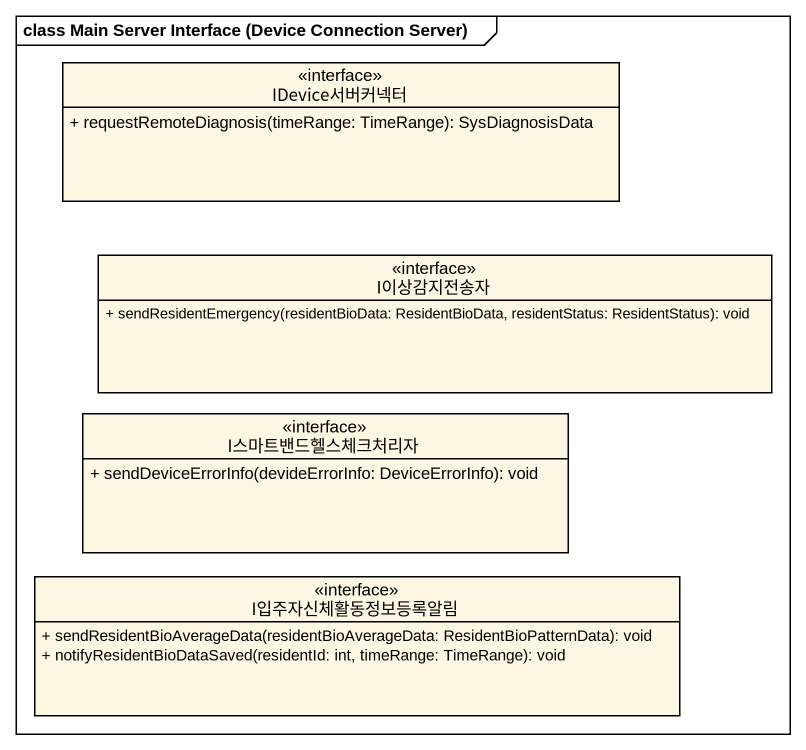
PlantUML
@startuml
mainframe class Main Server Interface (Device Connection Server)
hide circle
hide empty members
skinparam classAttributeIconSize 0
interface IDevice서버커넥터 {
  + requestRemoteDiagnosis(timeRange: TimeRange): SysDiagnosisData
}
interface I이상감지전송자 {
  + sendResidentEmergency(residentBioData: ResidentBioData, residentStatus: ResidentStatus): void
}
interface I스마트밴드헬스체크처리자 {
  + sendDeviceErrorInfo(devideErrorInfo: DeviceErrorInfo): void
}
interface I입주자신체활동정보등록알림 {
  + sendResidentBioAverageData(residentBioAverageData: ResidentBioPatternData): void
  + notifyResidentBioDataSaved(residentId: int, timeRange: TimeRange): void
}
@enduml
